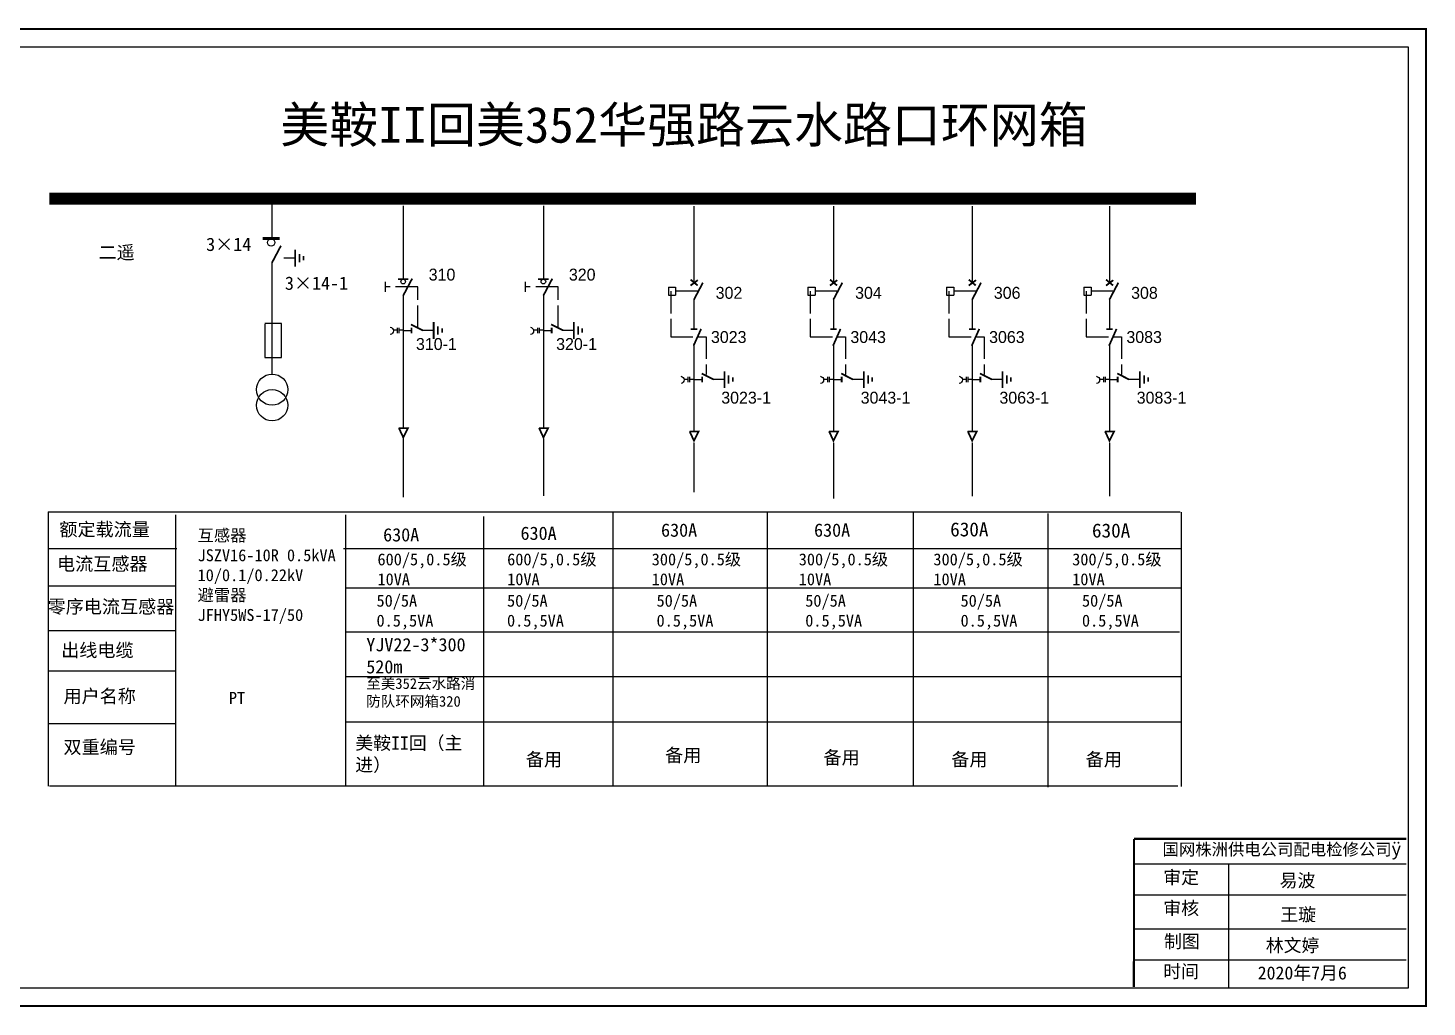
# Model space of a CAD drawing. Header units: millimetres. Extents: x 3402 to 6779, y -862 to 1372.
# Drawn here: x 6023 to 6779, y -249 to 280 of the extents above; entities that cross this region are included whole.
import ezdxf

# ---------------------------------------------------------------- set-up
doc = ezdxf.new("R2010")
doc.units = ezdxf.units.MM
doc.linetypes.add('ACAD_ISO02W100', pattern=[15, 12, -3])
doc.linetypes.add('CENTER', pattern=[50.8, 31.75, -6.35, 6.35, -6.35])
doc.layers.add('2', color=7, linetype='Continuous')
doc.styles.add('hztxt_txtstyle_0.00_0_0', font='simkai.ttf')
doc.styles.add('hztxt_txtstyle_1.80_0_0', font='', dxfattribs={"height": 1.8, "bigfont": 'hztxt.shx'})
doc.styles.add('hztxt_txtstyle_2.70_0_0', font='simkai.ttf', dxfattribs={"height": 2.7})
doc.styles.add('KaiTi_txtstyle_1.11_0_0', font='simkai.ttf', dxfattribs={"height": 1.109414})
doc.styles.add('字体', font='simkai_0.ttf', dxfattribs={"height": 2.5})
doc.styles.add('楷体_GB2312_txtstyle_1.09_0_0', font='simkai_0.ttf', dxfattribs={"height": 1.0944})
doc.styles.add('楷体_GB2312_txtstyle_3.00_0_0', font='simkai_0.ttf', dxfattribs={"height": 3})
doc.styles.get('hztxt_txtstyle_1.80_0_0').set_extended_font_data('hztxt')

# ---------------------------------------------------------------- blocks, each defined once
blk = doc.blocks.new('JD')
for points in [[(-2, 0.2), (-2, -0.2), (2, 0.2), (2, -0.2)], [(1, -1.2), (1, -0.8), (-1, -1.2), (-1, -0.8)], [(-0.5, -1.8), (-0.5, -2.2), (0.5, -1.8), (0.5, -2.2)]]:
    blk.add_trace(points)

msp = doc.modelspace()

# ---------------------------------------------------------------- linework, layer by layer
at = {"color": 0}
for p, q in [((6155.06, 187.52), (6155.06, 166.27)), ((6226.01, 183.63), (6226.01, 144.15)), ((6301.71, 183.63), (6301.71, 144.15)), ((6383.01, 183.41), (6383.01, 141.97)), ((6458.31, 183.41), (6458.31, 141.97)), ((6533.23, 183.41), (6533.23, 141.97)), ((6607.36, 183.41), (6607.36, 141.97)), ((6155.17, 153.13), (6155.17, 92.9)), ((6161.51, 155.52), (6167.59, 155.52)), ((6369.25, 139.72), (6373.12, 139.72)), ((6369.25, 139.72), (6369.25, 135.43)), ((6373.12, 139.72), (6373.12, 135.43)), ((6444.55, 139.72), (6448.42, 139.72)), ((6444.55, 139.72), (6444.55, 135.43)), ((6448.42, 139.72), (6448.42, 135.43)), ((6519.46, 139.72), (6523.33, 139.72)), ((6519.46, 139.72), (6519.46, 135.43)), ((6523.33, 139.72), (6523.33, 135.43)), ((6593.59, 139.72), (6597.46, 139.72)), ((6593.59, 139.72), (6593.59, 135.43)), ((6597.46, 139.72), (6597.46, 135.43)), ((6226.01, 135.35), (6226.01, 63.65)), ((6301.71, 135.35), (6301.71, 63.65)), ((6369.25, 135.43), (6373.12, 135.43)), ((6383.01, 133.17), (6383.01, 117.18)), ((6444.55, 135.43), (6448.42, 135.43)), ((6458.31, 133.17), (6458.31, 117.18)), ((6519.46, 135.43), (6523.33, 135.43)), ((6533.23, 133.17), (6533.23, 117.18)), ((6593.59, 135.43), (6597.46, 135.43)), ((6607.36, 133.17), (6607.36, 117.18)), ((6226.01, 116.31), (6230.48, 116.31)), ((6236.31, 116.44), (6242.38, 116.44)), ((6301.71, 116.31), (6306.17, 116.31)), ((6312, 116.44), (6318.08, 116.44)), ((6383.01, 109.18), (6383.01, 61.99)), ((6458.31, 109.18), (6458.31, 61.99)), ((6533.23, 109.18), (6533.23, 61.99)), ((6607.36, 109.18), (6607.36, 61.99)), ((6383.01, 89.8), (6387.48, 89.8)), ((6393.31, 89.93), (6399.38, 89.93)), ((6458.31, 89.8), (6462.78, 89.8)), ((6468.61, 89.93), (6474.68, 89.93)), ((6533.23, 89.8), (6537.69, 89.8)), ((6543.52, 89.93), (6549.6, 89.93)), ((6607.36, 89.8), (6611.82, 89.8)), ((6617.65, 89.93), (6623.73, 89.93)), ((6103.77, -1.6), (6034.63, -1.6)), ((6103.51, -21.94), (6034.37, -21.94)), ((6103.51, -45.93), (6034.37, -45.93)), ((6103.25, -67.83), (6034.11, -67.83)), ((6103.5, -96.31), (6034.36, -96.31))]:
    msp.add_line(p, q, dxfattribs=at)
at = {"color": 0, "linetype": 'ACAD_ISO02W100'}
for p, q in [((6370.48, 137.48), (6370.48, 112.88)), ((6384.95, 137.48), (6370.48, 137.48)), ((6445.78, 137.48), (6445.78, 112.88)), ((6460.25, 137.48), (6445.78, 137.48)), ((6520.69, 137.48), (6520.69, 112.88)), ((6535.16, 137.48), (6520.69, 137.48)), ((6594.83, 137.48), (6594.83, 112.88)), ((6609.29, 137.48), (6594.83, 137.48)), ((6370.48, 112.88), (6389.57, 112.88)), ((6389.57, 112.88), (6389.57, 92.57)), ((6445.78, 112.88), (6464.87, 112.88)), ((6464.87, 112.88), (6464.87, 92.57)), ((6520.69, 112.88), (6539.78, 112.88)), ((6539.78, 112.88), (6539.78, 92.57)), ((6594.83, 112.88), (6613.91, 112.88)), ((6613.91, 112.88), (6613.91, 92.57))]:
    msp.add_line(p, q, dxfattribs=at)
at = {"color": 0, "linetype": 'CENTER'}
for p, q in [((6226.04, 57.85), (6226.04, 26.18)), ((6301.73, 57.85), (6301.73, 26.99)), ((6383.04, 55.65), (6383.04, 28.97)), ((6458.34, 55.65), (6458.34, 25.58)), ((6533.25, 55.65), (6533.25, 26.82)), ((6607.38, 55.65), (6607.38, 26.82))]:
    msp.add_line(p, q, dxfattribs=at)
at = {"color": 0, "linetype": 'Continuous'}
for p, q in [((6034.23, 18.3), (6645.66, 18.3)), ((6034.5, -129.89), (6034.5, 18.3)), ((6103.15, 16.71), (6103.15, -129.86)), ((6194.92, 16.71), (6194.92, -129.86)), ((6269.31, 15.73), (6269.31, -129.77)), ((6339.25, 18.02), (6339.25, -129.85)), ((6422.53, 18.02), (6422.53, -129.85)), ((6501.33, 17.92), (6501.33, -129.96)), ((6574.11, 17.42), (6574.11, -130.46)), ((6646.03, 18.2), (6646.03, -129.99)), ((6193.8, -1.49), (6645.87, -1.49)), ((6194.92, -22.78), (6646.03, -22.78)), ((6194.92, -46.56), (6645.28, -46.56)), ((6194.92, -70.65), (6646.51, -70.65)), ((6194.92, -95.16), (6645.87, -95.16)), ((6644.3, -129.89), (6034.97, -129.89)), ((6620.68, -171.92), (6767.63, -171.92)), ((6671.69, -171.92), (6671.69, -238.7)), ((6620.68, -188.66), (6767.63, -188.66)), ((6620.68, -206.92), (6767.63, -206.92)), ((6620.68, -223.66), (6767.63, -223.66))]:
    msp.add_line(p, q, dxfattribs=at)
at = {"color": 0, "linetype": 'Continuous', "const_width": 1.18}
msp.add_lwpolyline([(5967.78, 279.11), (6778.29, 279.11), (6778.29, -248.62), (5967.78, -248.62)], close=True, dxfattribs=at)
at = {"color": 0, "linetype": 'Continuous'}
msp.add_lwpolyline([(5977.31, 269.58), (6768.75, 269.58), (6768.75, -239.09), (5977.31, -239.09)], close=True, dxfattribs=at)
at = {"color": 0}
for points, const_width in [([(6034.98, 187.52), (6654.07, 187.52)], 6.45), ([(6150.21, 165.98), (6159.26, 165.98)], 1.54), ([(6155.17, 152.89), (6160, 162.06)], 0.967), ([(6223.16, 144.03), (6228.87, 144.03)], 0.967), ([(6226.01, 135.11), (6230.85, 144.28)], 0.967), ([(6298.85, 144.03), (6304.56, 144.03)], 0.967), ([(6301.71, 135.11), (6306.54, 144.28)], 0.967), ([(6381.17, 140.52), (6385.1, 143.47)], 0.967), ([(6381.21, 143.75), (6385, 140.59)], 0.967), ([(6456.47, 140.52), (6460.4, 143.47)], 0.967), ([(6456.51, 143.75), (6460.3, 140.59)], 0.967), ([(6531.39, 140.52), (6535.32, 143.47)], 0.967), ([(6531.42, 143.75), (6535.21, 140.59)], 0.967), ([(6605.52, 140.52), (6609.45, 143.47)], 0.967), ([(6605.55, 143.75), (6609.34, 140.59)], 0.967), ([(6383.01, 132.92), (6387.85, 142.09)], 0.967), ([(6458.31, 132.92), (6463.15, 142.09)], 0.967), ([(6533.23, 132.92), (6538.06, 142.09)], 0.967), ([(6607.36, 132.92), (6612.19, 142.09)], 0.967), ([(6230.23, 119.53), (6236.68, 116.31)], 0.967), ([(6230.48, 117.8), (6230.48, 114.82)], 0.967), ([(6305.92, 119.53), (6312.37, 116.31)], 0.967), ([(6306.17, 117.8), (6306.17, 114.82)], 0.967), ([(6381.28, 116.93), (6384.86, 116.93)], 0.967), ([(6382.81, 108), (6386.88, 117.13)], 0.967), ([(6456.58, 116.93), (6460.16, 116.93)], 0.967), ([(6458.12, 108), (6462.18, 117.13)], 0.967), ([(6531.49, 116.93), (6535.07, 116.93)], 0.967), ([(6533.03, 108), (6537.1, 117.13)], 0.967), ([(6605.62, 116.93), (6609.21, 116.93)], 0.967), ([(6607.16, 108), (6611.23, 117.13)], 0.967), ([(6387.23, 93.03), (6393.68, 89.8)], 0.967), ([(6387.48, 91.29), (6387.48, 88.32)], 0.967), ([(6462.53, 93.03), (6468.98, 89.8)], 0.967), ([(6462.78, 91.29), (6462.78, 88.32)], 0.967), ([(6537.44, 93.03), (6543.89, 89.8)], 0.967), ([(6537.69, 91.29), (6537.69, 88.32)], 0.967), ([(6611.57, 93.03), (6618.02, 89.8)], 0.967), ([(6611.82, 91.29), (6611.82, 88.32)], 0.967), ([(6223.63, 63.51), (6228.56, 63.51), (6226.04, 58.52), (6223.69, 63.59)], 0.967), ([(6299.33, 63.51), (6304.25, 63.51), (6301.73, 58.52), (6299.39, 63.59)], 0.967), ([(6380.63, 61.7), (6385.56, 61.7), (6383.04, 56.71), (6380.69, 61.79)], 0.967), ([(6455.94, 61.7), (6460.86, 61.7), (6458.34, 56.71), (6456, 61.79)], 0.967), ([(6530.85, 61.7), (6535.77, 61.7), (6533.25, 56.71), (6530.91, 61.79)], 0.967), ([(6604.98, 61.7), (6609.9, 61.7), (6607.38, 56.71), (6605.04, 61.79)], 0.967)]:
    msp.add_lwpolyline(points, dxfattribs=dict(at, const_width=const_width))
for points in [[(6216.26, 142.57), (6216.26, 137.18)], [(6291.95, 142.57), (6291.95, 137.18)], [(6151.33, 119.77), (6151.33, 101.69), (6160.28, 101.69), (6160.28, 119.98), (6151.33, 119.98)], [(6222.76, 116.36), (6220.72, 116.36)], [(6222.76, 117.72), (6222.76, 114.78)], [(6223.66, 117.72), (6223.66, 114.78)], [(6226, 116.36), (6223.66, 116.36)], [(6298.45, 116.36), (6296.41, 116.36)], [(6298.45, 117.72), (6298.45, 114.78)], [(6299.36, 117.72), (6299.36, 114.78)], [(6301.7, 116.36), (6299.36, 116.36)], [(6379.76, 91.21), (6379.76, 88.27)], [(6380.66, 91.21), (6380.66, 88.27)], [(6455.06, 91.21), (6455.06, 88.27)], [(6455.97, 91.21), (6455.97, 88.27)], [(6529.97, 91.21), (6529.97, 88.27)], [(6530.88, 91.21), (6530.88, 88.27)], [(6604.1, 91.21), (6604.1, 88.27)], [(6605.01, 91.21), (6605.01, 88.27)], [(6379.76, 89.85), (6377.72, 89.85)], [(6383, 89.85), (6380.66, 89.85)], [(6455.06, 89.85), (6453.02, 89.85)], [(6458.3, 89.85), (6455.97, 89.85)], [(6529.97, 89.85), (6527.94, 89.85)], [(6533.22, 89.85), (6530.88, 89.85)], [(6604.1, 89.85), (6602.07, 89.85)], [(6607.35, 89.85), (6605.01, 89.85)]]:
    msp.add_lwpolyline(points, dxfattribs=at)
at = {"color": 0, "linetype": 'ACAD_ISO02W100'}
for points in [[(6233.94, 117.83), (6233.94, 139.87), (6216.26, 139.87)], [(6309.63, 117.83), (6309.63, 139.87), (6291.95, 139.87)]]:
    msp.add_lwpolyline(points, dxfattribs=at)
at = {"color": 0}
for points in [[(6218.99, 118.02, -0.877934), (6219.06, 114.1)], [(6294.68, 118.02, -0.877934), (6294.75, 114.1)], [(6375.99, 91.51, -0.877934), (6376.06, 87.59)], [(6451.29, 91.51, -0.877934), (6451.36, 87.59)], [(6526.2, 91.51, -0.877934), (6526.28, 87.59)], [(6600.33, 91.51, -0.877934), (6600.41, 87.59)]]:
    msp.add_lwpolyline(points, format="xyb", dxfattribs=at)
at = {"color": 0, "linetype": 'Continuous', "const_width": 1.18}
for points in [[(6620.68, -158.36), (6620.59, -238.43)], [(6620.68, -158.36), (6767.63, -158.36)]]:
    msp.add_lwpolyline(points, dxfattribs=at)
at = {"color": 0}
for centre, radius in [((6154.74, 163.81), 1.97), ((6226.01, 142.67), 1.24), ((6301.71, 142.67), 1.24)]:
    msp.add_circle(centre, radius, dxfattribs=at)
at = {"layer": '2', "color": 0}
for centre in [(6155.22, 84.31), (6155.22, 75.87)]:
    msp.add_circle(centre, 8.44, dxfattribs=at)

# ---------------------------------------------------------------- block references
at = {"color": 0, "xscale": 2.257251651551769, "yscale": 2.257251651551769, "zscale": 2.257251651551852, "rotation": 90}
for p in [(6167.68, 155.35), (6242.47, 116.26), (6318.16, 116.26), (6399.47, 89.75), (6474.77, 89.75), (6549.68, 89.75), (6623.81, 89.75)]:
    msp.add_blockref('JD', p, dxfattribs=at)

# ---------------------------------------------------------------- texts
at = {"color": 0, "linetype": 'Continuous', "style": 'hztxt_txtstyle_2.70_0_0'}
for s, p in [('3×14', (6119.61, 159.23)), ('3×14-1', (6162.15, 138.24))]:
    msp.add_text(s, height=7.166, dxfattribs=at).set_placement(p)
at = {"color": 0, "style": 'hztxt_txtstyle_1.80_0_0'}
for s, p in [('310', (6239.79, 143.23)), ('320', (6315.48, 143.23)), ('302', (6394.75, 133.38)), ('304', (6470.05, 133.38)), ('306', (6544.96, 133.38)), ('308', (6619.09, 133.38)), ('3023', (6392.2, 109.51)), ('3043', (6467.5, 109.51)), ('3063', (6542.41, 109.51)), ('3083', (6616.54, 109.51)), ('310-1', (6232.91, 105.73)), ('320-1', (6308.6, 105.73)), ('3023-1', (6397.76, 76.75)), ('3043-1', (6473.06, 76.75)), ('3063-1', (6547.97, 76.75)), ('3083-1', (6622.1, 76.75))]:
    msp.add_text(s, height=6.449, dxfattribs=at).set_placement(p)
at = {"insert": (6159.66, 237.09), "char_height": 19.3775, "width": 635.7198, "attachment_point": 1, "style": '楷体_GB2312_txtstyle_3.00_0_0'}
msp.add_mtext('{\\fSimSun|b0|i0|c134|p2;\\C0;美鞍II回美352华强路云水路口环网箱}', dxfattribs=at)
at = {"color": 0, "linetype": 'Continuous', "attachment_point": 1}
for s, insert, char_height, width, style in [('{\\fSimSun|b0|i0|c134|p2;二遥}', (6061.49, 162.03), 7.1659, 115.5235, 'hztxt_txtstyle_2.70_0_0'), ('{\\fSimSun|b0|i0|c134|p2;额定载流量}', (6040.35, 12.42), 7.1659, 115.5235, 'hztxt_txtstyle_2.70_0_0'), ('\\A1;{\\fSimSun|b0|i0|c134|p2;互感器\\PJSZV16-10R 0.5kVA\\P10/0.1/0.22kV\\P避雷器\\PJFHY5WS-17/50}', (6114.99, 8.82), 6.4493, 118.9212, 'hztxt_txtstyle_2.70_0_0'), ('{\\fSimSun|b0|i0|c134|p2;630A}', (6215.18, 9.49), 7.1659, 115.5235, 'hztxt_txtstyle_2.70_0_0'), ('{\\fSimSun|b0|i0|c134|p2;630A}', (6289.37, 10.33), 7.1659, 115.5235, 'hztxt_txtstyle_2.70_0_0'), ('{\\fSimSun|b0|i0|c134|p2;630A}', (6365.26, 12.01), 7.1659, 115.5235, 'hztxt_txtstyle_2.70_0_0'), ('{\\fSimSun|b0|i0|c134|p2;630A}', (6447.88, 12.01), 7.1659, 115.5235, 'hztxt_txtstyle_2.70_0_0'), ('{\\fSimSun|b0|i0|c134|p2;630A}', (6521.39, 12.62), 7.5941, 61.0646, 'hztxt_txtstyle_0.00_0_0'), ('{\\fSimSun|b0|i0|c134|p2;630A}', (6597.96, 12.01), 7.5941, 61.0646, 'hztxt_txtstyle_0.00_0_0'), ('{\\fSimSun|b0|i0|c134|p2;电流互感器}', (6039.1, -6.21), 7.1659, 115.5235, 'hztxt_txtstyle_2.70_0_0'), ('\\A1;{\\fSimSun|b0|i0|c134|p2;600/5,0.5级\\P10VA}', (6212.13, -4.15), 6.4493, 118.9212, 'hztxt_txtstyle_2.70_0_0'), ('\\A1;{\\fSimSun|b0|i0|c134|p2;600/5,0.5级\\P10VA}', (6282.16, -4.15), 6.4493, 118.9212, 'hztxt_txtstyle_2.70_0_0'), ('\\A1;{\\fSimSun|b0|i0|c134|p2;300/5,0.5级\\P10VA}', (6360.22, -4.15), 6.4493, 118.9212, 'hztxt_txtstyle_2.70_0_0'), ('\\A1;{\\fSimSun|b0|i0|c134|p2;300/5,0.5级\\P10VA}', (6439.62, -4.15), 6.4493, 118.9212, 'hztxt_txtstyle_2.70_0_0'), ('\\A1;{\\fSimSun|b0|i0|c134|p2;300/5,0.5级\\P10VA}', (6512.33, -4.15), 6.4493, 118.9212, 'hztxt_txtstyle_2.70_0_0'), ('\\A1;{\\fSimSun|b0|i0|c134|p2;300/5,0.5级\\P10VA}', (6587.27, -4.15), 6.4493, 118.9212, 'hztxt_txtstyle_2.70_0_0'), ('{\\fSimSun|b0|i0|c134|p2;零序电流互感器}', (6034.01, -29.33), 7.1659, 115.5235, 'hztxt_txtstyle_2.70_0_0'), ('{\\fSimSun|b0|i0|c134|p2;50/5A\\P0.5,5VA}', (6211.61, -26.48), 6.4493, 115.5235, 'hztxt_txtstyle_2.70_0_0'), ('{\\fSimSun|b0|i0|c134|p2;50/5A\\P0.5,5VA}', (6282.09, -26.48), 6.4493, 115.5235, 'hztxt_txtstyle_2.70_0_0'), ('{\\fSimSun|b0|i0|c134|p2;50/5A\\P0.5,5VA}', (6362.83, -26.48), 6.4493, 115.5235, 'hztxt_txtstyle_2.70_0_0'), ('{\\fSimSun|b0|i0|c134|p2;50/5A\\P0.5,5VA}', (6443.12, -26.48), 6.4493, 115.5235, 'hztxt_txtstyle_2.70_0_0'), ('{\\fSimSun|b0|i0|c134|p2;50/5A\\P0.5,5VA}', (6526.98, -26.48), 6.4493, 115.5235, 'hztxt_txtstyle_2.70_0_0'), ('{\\fSimSun|b0|i0|c134|p2;50/5A\\P0.5,5VA}', (6592.55, -26.48), 6.4493, 115.5235, 'hztxt_txtstyle_2.70_0_0'), ('{\\fSimSun|b0|i0|c134|p2;出线电缆}', (6041.33, -52.84), 7.1659, 115.5235, 'hztxt_txtstyle_2.70_0_0'), ('{\\fSimSun|b0|i0|c134|p2;用户名称}', (6042.57, -77.68), 7.1659, 115.5235, 'hztxt_txtstyle_2.70_0_0'), ('{\\fSimSun|b0|i0|c134|p2;PT}', (6131.87, -78.97), 6.4747, 50.3725, 'hztxt_txtstyle_0.00_0_0'), ('{\\fSimSun|b0|i0|c134|p2;双重编号}', (6042.57, -105.19), 7.1659, 115.5235, 'hztxt_txtstyle_2.70_0_0'), ('{\\fSimSun|b0|i0|c134|p2;备用}', (6292.28, -111.84), 7.1659, 115.5235, 'hztxt_txtstyle_2.70_0_0'), ('{\\fSimSun|b0|i0|c134|p2;备用}', (6367.44, -109.57), 7.1659, 115.5235, 'hztxt_txtstyle_2.70_0_0'), ('{\\fSimSun|b0|i0|c134|p2;备用}', (6452.95, -110.81), 7.1659, 115.5235, 'hztxt_txtstyle_2.70_0_0'), ('{\\fSimSun|b0|i0|c134|p2;备用}', (6521.99, -111.84), 7.1659, 115.5235, 'hztxt_txtstyle_2.70_0_0'), ('{\\fSimSun|b0|i0|c134|p2;备用}', (6594.56, -111.84), 7.1659, 115.5235, 'hztxt_txtstyle_2.70_0_0'), ('{\\H0.9167x;\\C256;国网株洲供电公司配电检修公司\\fSimSun|b0|i0|c134|p2;\\H1.091x;ÿ}', (6636.04, -160.21), 7.0689, 193.2587, '字体'), ('\\f\uffbfﾬￌﾣﾤ_GB2312|b0|i0|c134|p49;审定', (6636.46, -175.6), 7.0689, 55.2823, '字体'), ('{\\fSimSun|b0|i0|c134|p2;易波}', (6699.29, -177.29), 7.0689, 55.2823, '字体'), ('\\f\uffbfﾬￌﾣﾤ_GB2312|b0|i0|c134|p49;审核', (6636.46, -192.24), 7.0689, 55.2823, '字体'), ('{\\fSimSun|b0|i0|c134|p2;王璇}', (6699.64, -195.67), 7.0689, 55.2823, '字体'), ('\\f\uffbfﾬￌﾣﾤ_GB2312|b0|i0|c134|p49;制图', (6636.84, -210.2), 7.0689, 55.2823, '字体'), ('\\f\uffbfﾬￌﾣﾤ_GB2312|b0|i0|c134|p49;时间', (6636.46, -226.42), 7.0689, 55.2823, '字体')]:
    msp.add_mtext(s, dxfattribs=dict(at, insert=insert, char_height=char_height, width=width, style=style))
at = {"color": 7, "linetype": 'Continuous', "attachment_point": 1}
for s, insert, char_height, width, style in [('{\\fSimSun|b0|i0|c134|p2;YJV22-3*300 \\P520m}', (6206.08, -49.88), 7.1659, 115.5235, 'KaiTi_txtstyle_1.11_0_0'), ('{\\fSimSun|b0|i0|c134|p2;至美352云水路消防队环网箱320}', (6206.04, -71.57), 5.7619, 62.0309, 'KaiTi_txtstyle_1.11_0_0'), ('{\\fSimSun|b0|i0|c134|p2;美鞍II回（主进）}', (6200.15, -103.04), 7.0689, 70.636, '楷体_GB2312_txtstyle_1.09_0_0'), ('{\\fSimSun|b0|i0|c134|p2;林文婷}', (6691.81, -212.36), 7.0689, 55.2823, '楷体_GB2312_txtstyle_1.09_0_0'), ('2020{\\fSimSun|b0|i0|c134|p2;年}7{\\fSimSun|b0|i0|c134|p2;月6}', (6687.44, -227.25), 7.0689, 103.3989, '楷体_GB2312_txtstyle_1.09_0_0')]:
    msp.add_mtext(s, dxfattribs=dict(at, insert=insert, char_height=char_height, width=width, style=style))

doc.saveas('drawing.dxf')
